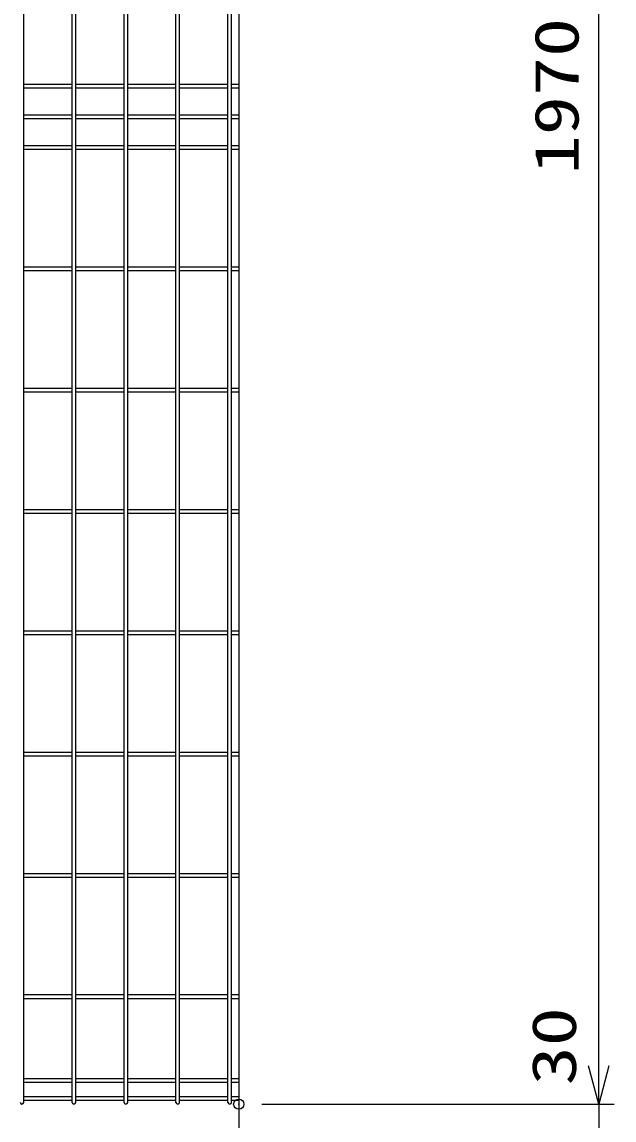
# Model space of a CAD drawing. Units: millimetres, scale not verified. Extents: x -4455 to 4455, y -3150 to 3150.
# Drawn here: x 2797 to 3375, y -1032 to 42 of the extents above; entities that cross this region are included whole.
import ezdxf
from ezdxf.enums import TextEntityAlignment as Align

# ---------------------------------------------------------------- set-up
doc = ezdxf.new("R2010")
doc.units = ezdxf.units.MM
doc.header["$LTSCALE"] = 20
doc.header["$PDMODE"] = 32
doc.header["$PDSIZE"] = 10
for name, color, linetype, lineweight in [('0-6_寸法', 4, 'Continuous', 25), ('0-9_LAYER15', 1, 'Continuous', 25), ('0-A_EXTCNT-L', 4, 'Continuous', 25), ('0-B_J200', 3, 'Continuous', 25), ('1-7_Jﾊﾟﾈﾙ', 3, 'Continuous', 25)]:
    doc.layers.add(name, color=color, linetype=linetype, lineweight=lineweight)
doc.layers.add('0-7_DEFPOINTS', color=7, linetype='Continuous')
doc.styles.add('ＭＳ ゴシック', font='')
doc.styles.get('ＭＳ ゴシック').set_extended_font_data('MS Gothic')

# ---------------------------------------------------------------- blocks, each defined once
blk = doc.blocks.new('_Open30')
at = {"layer": '0-6_寸法'}
blk.add_line((0, 0), (-20, 0), dxfattribs=at)
blk.add_lwpolyline([(-20, 5.36), (0, 0), (-20, -5.36)], dxfattribs=at)

msp = doc.modelspace()

# ---------------------------------------------------------------- linework, layer by layer
at = {"layer": '0-7_DEFPOINTS'}
msp.add_point((3008.62, -1016.54), dxfattribs=at)
at = {"layer": '0-9_LAYER15', "color": 2}
for p, q in [((3360.36, -979.04), (3360.36, 915.96)), ((3360.36, -979.04), (3360.36, -941.54)), ((3360.36, -1016.54), (3360.36, -1046.54))]:
    msp.add_line(p, q, dxfattribs=at)
at = {"layer": '0-9_LAYER15'}
msp.add_line((3031.12, -1016.54), (3375.36, -1016.54), dxfattribs=at)
msp.add_line((3031.12, -1016.54), (3375.36, -1016.54), dxfattribs=at)
at = {"layer": '0-A_EXTCNT-L'}
msp.add_line((3008.62, 1025.03), (3008.62, -1416.76), dxfattribs=at)
at = {"layer": '0-B_J200'}
for p, q in [((2798.53, -1014.74), (2798.53, 951.66)), ((2845.7, -1014.74), (2845.7, 951.66)), ((2849.3, -1014.74), (2849.3, 951.66)), ((2896.47, -1014.74), (2896.47, 951.66)), ((2900.07, -1014.74), (2900.07, 951.66)), ((2947.24, -1014.74), (2947.24, 951.66)), ((2950.84, -1014.74), (2950.84, 951.66)), ((2998.01, -1014.74), (2998.01, 951.66)), ((3001.61, -1014.74), (3001.61, 951.66)), ((2845.7, -19.24), (2798.53, -19.24)), ((2896.47, -19.24), (2849.3, -19.24)), ((2947.24, -19.24), (2900.07, -19.24)), ((2998.01, -19.24), (2950.84, -19.24)), ((3008.62, -19.24), (3001.61, -19.24)), ((2845.7, -22.84), (2798.53, -22.84)), ((2896.47, -22.84), (2849.3, -22.84)), ((2947.24, -22.84), (2900.07, -22.84)), ((2998.01, -22.84), (2950.84, -22.84)), ((3008.62, -22.84), (3001.61, -22.84)), ((2845.7, -49.24), (2798.53, -49.24)), ((2845.7, -52.84), (2798.53, -52.84)), ((2896.47, -49.24), (2849.3, -49.24)), ((2896.47, -52.84), (2849.3, -52.84)), ((2947.24, -49.24), (2900.07, -49.24)), ((2947.24, -52.84), (2900.07, -52.84)), ((2998.01, -49.24), (2950.84, -49.24)), ((2998.01, -52.84), (2950.84, -52.84)), ((3008.62, -49.24), (3001.61, -49.24)), ((3008.62, -52.84), (3001.61, -52.84)), ((2845.7, -79.24), (2798.53, -79.24)), ((2845.7, -82.84), (2798.53, -82.84)), ((2896.47, -79.24), (2849.3, -79.24)), ((2896.47, -82.84), (2849.3, -82.84)), ((2947.24, -79.24), (2900.07, -79.24)), ((2947.24, -82.84), (2900.07, -82.84)), ((2998.01, -79.24), (2950.84, -79.24)), ((2998.01, -82.84), (2950.84, -82.84)), ((3008.62, -79.24), (3001.61, -79.24)), ((3008.62, -82.84), (3001.61, -82.84)), ((2845.7, -197.89), (2798.53, -197.89)), ((2845.7, -201.49), (2798.53, -201.49)), ((2896.47, -197.89), (2849.3, -197.89)), ((2896.47, -201.49), (2849.3, -201.49)), ((2947.24, -197.89), (2900.07, -197.89)), ((2947.24, -201.49), (2900.07, -201.49)), ((2998.01, -197.89), (2950.84, -197.89)), ((2998.01, -201.49), (2950.84, -201.49)), ((3008.62, -197.89), (3001.61, -197.89)), ((3008.62, -201.49), (3001.61, -201.49)), ((2845.7, -316.53), (2798.53, -316.53)), ((2845.7, -320.13), (2798.53, -320.13)), ((2896.47, -316.53), (2849.3, -316.53)), ((2896.47, -320.13), (2849.3, -320.13)), ((2947.24, -316.53), (2900.07, -316.53)), ((2947.24, -320.13), (2900.07, -320.13)), ((2998.01, -316.53), (2950.84, -316.53)), ((2998.01, -320.13), (2950.84, -320.13)), ((3008.62, -316.53), (3001.61, -316.53)), ((3008.62, -320.13), (3001.61, -320.13)), ((2845.7, -435.17), (2798.53, -435.17)), ((2845.7, -438.77), (2798.53, -438.77)), ((2896.47, -435.17), (2849.3, -435.17)), ((2896.47, -438.77), (2849.3, -438.77)), ((2947.24, -435.17), (2900.07, -435.17)), ((2947.24, -438.77), (2900.07, -438.77)), ((2998.01, -435.17), (2950.84, -435.17)), ((2998.01, -438.77), (2950.84, -438.77)), ((3008.62, -435.17), (3001.61, -435.17)), ((3008.62, -438.77), (3001.61, -438.77)), ((2845.7, -553.81), (2798.53, -553.81)), ((2845.7, -557.41), (2798.53, -557.41)), ((2896.47, -553.81), (2849.3, -553.81)), ((2896.47, -557.41), (2849.3, -557.41)), ((2947.24, -553.81), (2900.07, -553.81)), ((2947.24, -557.41), (2900.07, -557.41)), ((2998.01, -553.81), (2950.84, -553.81)), ((2998.01, -557.41), (2950.84, -557.41)), ((3008.62, -553.81), (3001.61, -553.81)), ((3008.62, -557.41), (3001.61, -557.41)), ((2845.7, -672.46), (2798.53, -672.46)), ((2845.7, -676.06), (2798.53, -676.06)), ((2896.47, -672.46), (2849.3, -672.46)), ((2896.47, -676.06), (2849.3, -676.06)), ((2947.24, -672.46), (2900.07, -672.46)), ((2947.24, -676.06), (2900.07, -676.06)), ((2998.01, -672.46), (2950.84, -672.46)), ((2998.01, -676.06), (2950.84, -676.06)), ((3008.62, -672.46), (3001.61, -672.46)), ((3008.62, -676.06), (3001.61, -676.06)), ((2845.7, -791.1), (2798.53, -791.1)), ((2845.7, -794.7), (2798.53, -794.7)), ((2896.47, -791.1), (2849.3, -791.1)), ((2896.47, -794.7), (2849.3, -794.7)), ((2947.24, -791.1), (2900.07, -791.1)), ((2947.24, -794.7), (2900.07, -794.7)), ((2998.01, -791.1), (2950.84, -791.1)), ((2998.01, -794.7), (2950.84, -794.7)), ((3008.62, -791.1), (3001.61, -791.1)), ((3008.62, -794.7), (3001.61, -794.7)), ((2845.7, -909.74), (2798.53, -909.74)), ((2896.47, -909.74), (2849.3, -909.74)), ((2947.24, -909.74), (2900.07, -909.74)), ((2998.01, -909.74), (2950.84, -909.74)), ((3008.62, -909.74), (3001.61, -909.74)), ((2845.7, -913.34), (2798.53, -913.34)), ((2896.47, -913.34), (2849.3, -913.34)), ((2947.24, -913.34), (2900.07, -913.34)), ((2998.01, -913.34), (2950.84, -913.34)), ((3008.62, -913.34), (3001.61, -913.34))]:
    msp.add_line(p, q, dxfattribs=at)
at = {"layer": '1-7_Jﾊﾟﾈﾙ'}
for p, q in [((2845.7, -991.74), (2798.53, -991.74)), ((2845.7, -995.34), (2798.53, -995.34)), ((2896.47, -991.74), (2849.3, -991.74)), ((2896.47, -995.34), (2849.3, -995.34)), ((2947.24, -991.74), (2900.07, -991.74)), ((2947.24, -995.34), (2900.07, -995.34)), ((2998.01, -991.74), (2950.84, -991.74)), ((2998.01, -995.34), (2950.84, -995.34)), ((3008.62, -991.74), (3001.61, -991.74)), ((3008.62, -995.34), (3001.61, -995.34)), ((2845.7, -1009.34), (2798.53, -1009.34)), ((2896.47, -1009.34), (2849.3, -1009.34)), ((2947.24, -1009.34), (2900.07, -1009.34)), ((2998.01, -1009.34), (2950.84, -1009.34)), ((3008.62, -1009.34), (3001.61, -1009.34)), ((2845.7, -1012.94), (2798.53, -1012.94)), ((2896.47, -1012.94), (2849.3, -1012.94)), ((2947.24, -1012.94), (2900.07, -1012.94)), ((2998.01, -1012.94), (2950.84, -1012.94)), ((3008.62, -1012.94), (3001.61, -1012.94))]:
    msp.add_line(p, q, dxfattribs=at)
for centre in [(2796.73, -1014.74), (2847.5, -1014.74), (2898.27, -1014.74), (2949.04, -1014.74), (2999.81, -1014.74)]:
    msp.add_arc(centre, 1.8, 180, 0, dxfattribs=at)

# ---------------------------------------------------------------- block references
at = {"layer": '0-9_LAYER15', "xscale": 1.875, "yscale": 1.875, "rotation": 270}
msp.add_blockref('_Open30', (3360.36, -1016.54), dxfattribs=at)
msp.add_blockref('_Open30', (3360.36, -1016.54), dxfattribs=at)

# ---------------------------------------------------------------- texts
at = {"layer": '0-9_LAYER15', "color": 3, "style": 'ＭＳ ゴシック', "width": 1.3}
for s, p in [('1970', (3353.69, -107.13)), ('30', (3351.19, -998.16))]:
    msp.add_text(s, height=43.26, rotation=90, dxfattribs=at).set_placement(p, align=Align.BOTTOM_LEFT)

doc.saveas('drawing.dxf')
